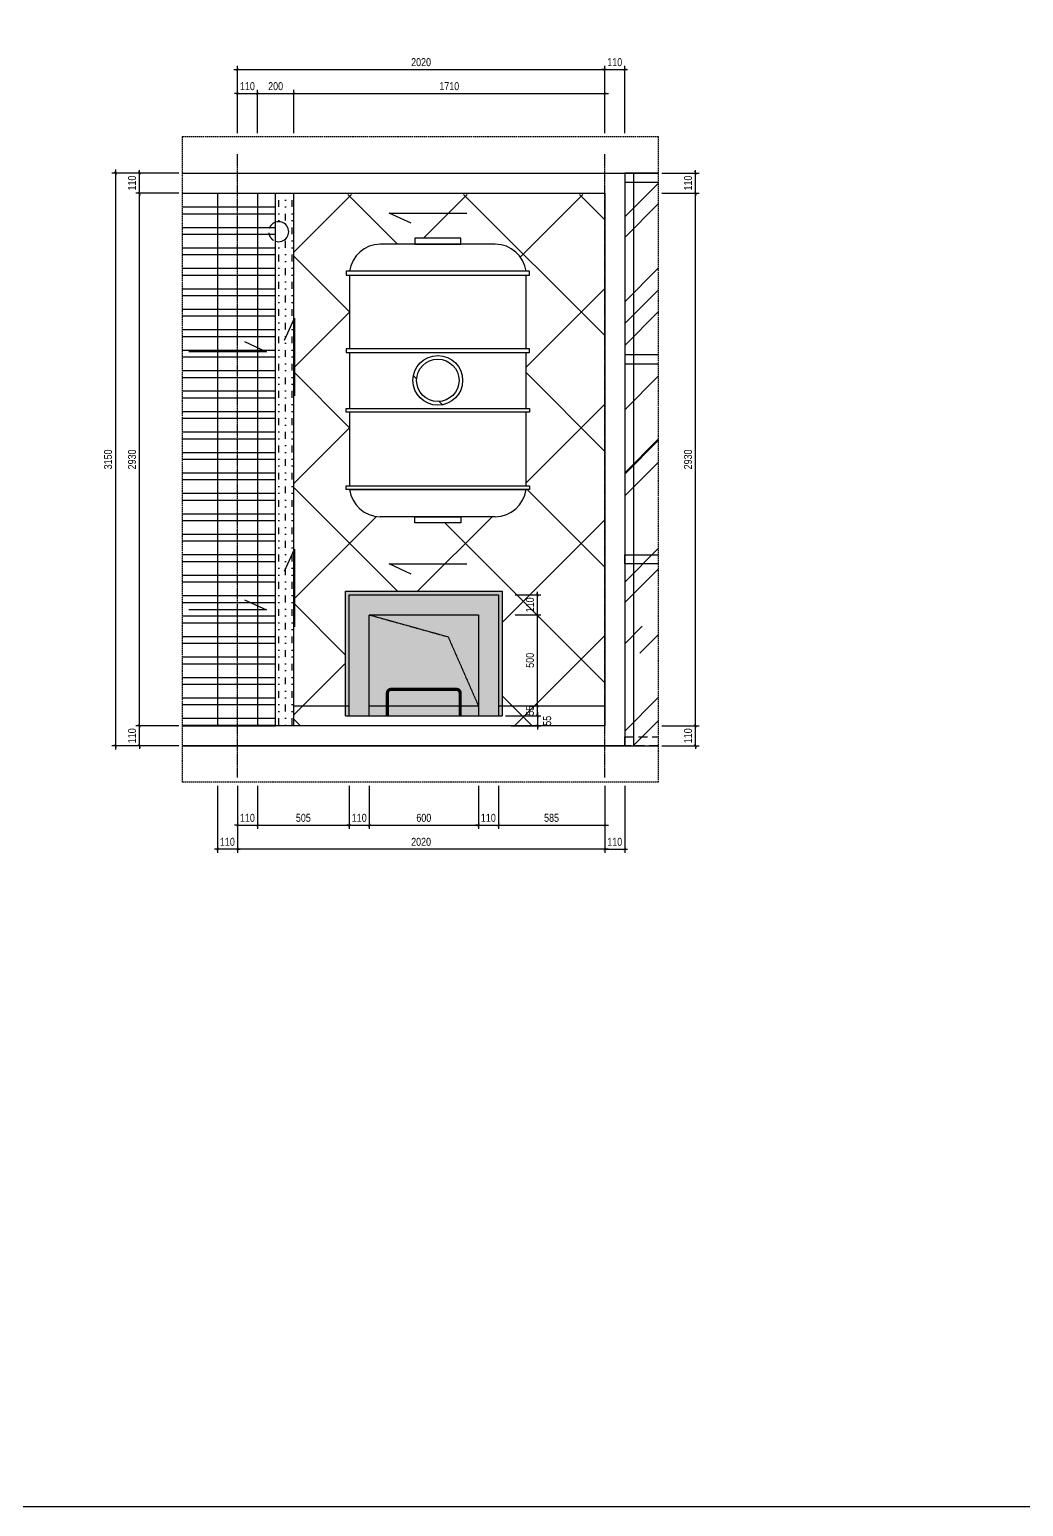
# Model space of a CAD drawing. Header units: millimetres. Extents: x -82962 to 19744, y -138000 to 4535.
# Drawn here: x -13559 to -8094, y -138000 to -129878 of the extents above; entities that cross this region are included whole.
import ezdxf

# ---------------------------------------------------------------- set-up
doc = ezdxf.new("R2010")
doc.units = ezdxf.units.MM
doc.header["$LTSCALE"] = 1000
doc.header["$MEASUREMENT"] = 0
doc.header["$PDMODE"] = 3
doc.linetypes.add('CENTER2', pattern=[1.125, 0.75, -0.125, 0.125, -0.125])
doc.linetypes.add('HIDDEN', pattern=[0.375, 0.25, -0.125])
doc.layers.get('0').update_dxf_attribs({"lineweight": 30})
doc.layers.get('DEFPOINTS').update_dxf_attribs({"color": 4, "lineweight": 30})
doc.layers.add('THAY', color=4, linetype='Continuous', lineweight=30)
doc.styles.add('dim', font='arial.ttf', dxfattribs={"width": 0.8})
doc.dimstyles.new('1-100-100', dxfattribs={"dimscale": 0, "dimtxt": 2.2, "dimasz": 0.8, "dimexe": 1, "dimexo": 1, "dimgap": 0.9, "dimtad": 1, "dimdec": 0, "dimzin": 0, "dimdsep": 46, "dimtxsty": 'dim', "dimblk1": 'ARCHTICK', "dimblk2": 'ARCHTICK', "dimsah": 1, "dimcen": 1, "dimdle": 1, "dimclrd": 256, "dimclre": 256, "dimclrt": 1, "dimadec": 0, "dimazin": 0, "dimtfac": 0.0001, "dimtdec": 0, "dimtix": 1, "dimtmove": 2, "dimatfit": 3, "dimldrblk": 'DOT', "dimfxl": 100, "dimtolj": 1, "dimtzin": 0, "dimarcsym": 0})

# ---------------------------------------------------------------- blocks, each defined once
blk = doc.blocks.new('_ARCHTICK')
at = {"color": 0, "linetype": 'ByBlock', "const_width": 0.15}
blk.add_lwpolyline([(-0.5, -0.5), (0.5, 0.5)], dxfattribs=at)
blk = doc.blocks.new('*D1081')
at = {"layer": 'DEFPOINTS', "color": 0, "ltscale": 0.2, "transparency": 16777216}
for p in [(-12306.3, -130229.9), (-12416.3, -130466.9), (-12306.3, -130466.9)]:
    blk.add_point(p, dxfattribs=at)
at = {"layer": 'THAY', "lineweight": -2, "ltscale": 0.2, "transparency": 16777216}
for p, q in [((-12416.3, -130229.9), (-12432.3, -130229.9)), ((-12416.3, -130446.9), (-12416.3, -130209.9)), ((-12416.3, -130229.9), (-12306.3, -130229.9)), ((-12306.3, -130446.9), (-12306.3, -130209.9)), ((-12306.3, -130229.9), (-12290.3, -130229.9))]:
    blk.add_line(p, q, dxfattribs=at)
at = {"layer": 'THAY', "lineweight": -2, "ltscale": 0.2, "transparency": 16777216, "xscale": 16.00000000000002, "yscale": 16.00000000000002, "zscale": 16.00000000000002}
blk.add_blockref('_ARCHTICK', (-12416.3, -130229.9), dxfattribs=at)
at = {"layer": 'THAY', "lineweight": -2, "ltscale": 0.2, "transparency": 16777216, "xscale": 16.00000000000002, "yscale": 16.00000000000002, "zscale": 16.00000000000002, "rotation": 180}
blk.add_blockref('_ARCHTICK', (-12306.3, -130229.9), dxfattribs=at)
at = {"layer": 'THAY', "color": 1, "ltscale": 0.2, "transparency": 16777216, "insert": (-12361.3, -130189.4), "char_height": 44, "attachment_point": 5, "style": 'dim'}
blk.add_mtext('\\A1;110', dxfattribs=at)
blk = doc.blocks.new('_DOT')
at = {"color": 0, "linetype": 'ByBlock', "ltscale": 10}
blk.add_line((-0.5, 0), (-1, 0), dxfattribs=at)
at = {"color": 0, "linetype": 'ByBlock', "ltscale": 10, "const_width": 0.5}
blk.add_lwpolyline([(-0.25, 0, 1), (0.25, 0, 1)], format="xyb", close=True, dxfattribs=at)
blk = doc.blocks.new('*D1082')
at = {"layer": 'DEFPOINTS', "color": 0, "ltscale": 0.2, "transparency": 16777216}
for p in [(-10396.3, -130097.9), (-12416.3, -130466.9), (-10396.3, -130466.9)]:
    blk.add_point(p, dxfattribs=at)
at = {"layer": 'THAY', "lineweight": -2, "ltscale": 0.2, "transparency": 16777216}
for p, q in [((-12436.3, -130097.9), (-10376.3, -130097.9)), ((-12416.3, -130446.9), (-12416.3, -130077.9)), ((-10396.3, -130446.9), (-10396.3, -130077.9))]:
    blk.add_line(p, q, dxfattribs=at)
at = {"layer": 'THAY', "lineweight": -2, "ltscale": 0.2, "transparency": 16777216, "xscale": 16.00000000000002, "yscale": 16.00000000000002, "zscale": 16.00000000000002, "rotation": 180}
blk.add_blockref('_ARCHTICK', (-12416.3, -130097.9), dxfattribs=at)
at = {"layer": 'THAY', "lineweight": -2, "ltscale": 0.2, "transparency": 16777216, "xscale": 16.00000000000002, "yscale": 16.00000000000002, "zscale": 16.00000000000002}
blk.add_blockref('_ARCHTICK', (-10396.3, -130097.9), dxfattribs=at)
at = {"layer": 'THAY', "color": 1, "ltscale": 0.2, "transparency": 16777216, "insert": (-11406.3, -130057.4), "char_height": 44, "attachment_point": 5, "style": 'dim'}
blk.add_mtext('\\A1;2020', dxfattribs=at)
blk = doc.blocks.new('*D1083')
at = {"layer": 'DEFPOINTS', "color": 0, "ltscale": 0.2, "transparency": 16777216}
for p in [(-10286.3, -130097.9), (-10396.3, -130466.9), (-10286.3, -130466.9)]:
    blk.add_point(p, dxfattribs=at)
at = {"layer": 'THAY', "lineweight": -2, "ltscale": 0.2, "transparency": 16777216}
for p, q in [((-10396.3, -130097.9), (-10412.3, -130097.9)), ((-10396.3, -130446.9), (-10396.3, -130077.9)), ((-10396.3, -130097.9), (-10286.3, -130097.9)), ((-10286.3, -130446.9), (-10286.3, -130077.9)), ((-10286.3, -130097.9), (-10270.3, -130097.9))]:
    blk.add_line(p, q, dxfattribs=at)
at = {"layer": 'THAY', "lineweight": -2, "ltscale": 0.2, "transparency": 16777216, "xscale": 16.00000000000002, "yscale": 16.00000000000002, "zscale": 16.00000000000002}
blk.add_blockref('_ARCHTICK', (-10396.3, -130097.9), dxfattribs=at)
at = {"layer": 'THAY', "lineweight": -2, "ltscale": 0.2, "transparency": 16777216, "xscale": 16.00000000000002, "yscale": 16.00000000000002, "zscale": 16.00000000000002, "rotation": 180}
blk.add_blockref('_ARCHTICK', (-10286.3, -130097.9), dxfattribs=at)
at = {"layer": 'THAY', "color": 1, "ltscale": 0.2, "transparency": 16777216, "insert": (-10341.3, -130057.4), "char_height": 44, "attachment_point": 5, "style": 'dim'}
blk.add_mtext('\\A1;110', dxfattribs=at)
blk = doc.blocks.new('*D1084')
at = {"layer": 'DEFPOINTS', "color": 0, "ltscale": 0.2, "transparency": 16777216}
for p in [(-12106.3, -130229.9), (-12306.3, -130466.9), (-12106.3, -130466.9)]:
    blk.add_point(p, dxfattribs=at)
at = {"layer": 'THAY', "lineweight": -2, "ltscale": 0.2, "transparency": 16777216}
for p, q in [((-12326.3, -130229.9), (-12086.3, -130229.9)), ((-12306.3, -130446.9), (-12306.3, -130209.9)), ((-12106.3, -130446.9), (-12106.3, -130209.9))]:
    blk.add_line(p, q, dxfattribs=at)
at = {"layer": 'THAY', "lineweight": -2, "ltscale": 0.2, "transparency": 16777216, "xscale": 16.00000000000002, "yscale": 16.00000000000002, "zscale": 16.00000000000002, "rotation": 180}
blk.add_blockref('_ARCHTICK', (-12306.3, -130229.9), dxfattribs=at)
at = {"layer": 'THAY', "lineweight": -2, "ltscale": 0.2, "transparency": 16777216, "xscale": 16.00000000000002, "yscale": 16.00000000000002, "zscale": 16.00000000000002}
blk.add_blockref('_ARCHTICK', (-12106.3, -130229.9), dxfattribs=at)
at = {"layer": 'THAY', "color": 1, "ltscale": 0.2, "transparency": 16777216, "insert": (-12206.3, -130189.4), "char_height": 44, "attachment_point": 5, "style": 'dim'}
blk.add_mtext('\\A1;200', dxfattribs=at)
blk = doc.blocks.new('*D1085')
at = {"layer": 'DEFPOINTS', "color": 0, "ltscale": 0.2, "transparency": 16777216}
for p in [(-10909.1, -133596.9), (-10766.9, -133596.9), (-10961.3, -133651.9)]:
    blk.add_point(p, dxfattribs=at)
at = {"layer": 'THAY', "lineweight": -2, "ltscale": 0.2, "transparency": 16777216}
for p, q in [((-10889.1, -133596.9), (-10746.9, -133596.9)), ((-10766.9, -133596.9), (-10766.9, -133580.9)), ((-10766.9, -133651.9), (-10766.9, -133596.9)), ((-10941.3, -133651.9), (-10746.9, -133651.9)), ((-10766.9, -133651.9), (-10766.9, -133667.9))]:
    blk.add_line(p, q, dxfattribs=at)
at = {"layer": 'THAY', "lineweight": -2, "ltscale": 0.2, "transparency": 16777216, "xscale": 16.00000000000002, "yscale": 16.00000000000002, "zscale": 16.00000000000002}
for p, rotation in [((-10766.9, -133596.9), 270), ((-10766.9, -133651.9), 90)]:
    blk.add_blockref('_ARCHTICK', p, dxfattribs=dict(at, rotation=rotation))
at = {"layer": 'THAY', "color": 1, "ltscale": 0.2, "transparency": 16777216, "insert": (-10807.3, -133624.4), "char_height": 44, "attachment_point": 5, "rotation": 90, "style": 'dim'}
blk.add_mtext('\\A1;55', dxfattribs=at)
blk = doc.blocks.new('*D1086')
at = {"layer": 'DEFPOINTS', "color": 0, "ltscale": 0.2, "transparency": 16777216}
for p in [(-10909.1, -133096.9), (-10766.9, -133096.9), (-10909.1, -133596.9)]:
    blk.add_point(p, dxfattribs=at)
at = {"layer": 'THAY', "lineweight": -2, "ltscale": 0.2, "transparency": 16777216}
for p, q in [((-10889.1, -133096.9), (-10746.9, -133096.9)), ((-10766.9, -133616.9), (-10766.9, -133076.9)), ((-10889.1, -133596.9), (-10746.9, -133596.9))]:
    blk.add_line(p, q, dxfattribs=at)
at = {"layer": 'THAY', "lineweight": -2, "ltscale": 0.2, "transparency": 16777216, "xscale": 16.00000000000002, "yscale": 16.00000000000002, "zscale": 16.00000000000002}
for p, rotation in [((-10766.9, -133096.9), 90), ((-10766.9, -133596.9), 270)]:
    blk.add_blockref('_ARCHTICK', p, dxfattribs=dict(at, rotation=rotation))
at = {"layer": 'THAY', "color": 1, "ltscale": 0.2, "transparency": 16777216, "insert": (-10807.4, -133346.9), "char_height": 44, "attachment_point": 5, "rotation": 90, "style": 'dim'}
blk.add_mtext('\\A1;500', dxfattribs=at)
blk = doc.blocks.new('*D1087')
at = {"layer": 'DEFPOINTS', "color": 0, "ltscale": 0.2, "transparency": 16777216}
for p in [(-10909.1, -132986.9), (-10766.9, -132986.9), (-10909.1, -133096.9)]:
    blk.add_point(p, dxfattribs=at)
at = {"layer": 'THAY', "lineweight": -2, "ltscale": 0.2, "transparency": 16777216}
for p, q in [((-10889.1, -132986.9), (-10746.9, -132986.9)), ((-10766.9, -132986.9), (-10766.9, -132970.9)), ((-10766.9, -133096.9), (-10766.9, -132986.9)), ((-10889.1, -133096.9), (-10746.9, -133096.9)), ((-10766.9, -133096.9), (-10766.9, -133112.9))]:
    blk.add_line(p, q, dxfattribs=at)
at = {"layer": 'THAY', "lineweight": -2, "ltscale": 0.2, "transparency": 16777216, "xscale": 16.00000000000002, "yscale": 16.00000000000002, "zscale": 16.00000000000002}
for p, rotation in [((-10766.9, -132986.9), 270), ((-10766.9, -133096.9), 90)]:
    blk.add_blockref('_ARCHTICK', p, dxfattribs=dict(at, rotation=rotation))
at = {"layer": 'THAY', "color": 1, "ltscale": 0.2, "transparency": 16777216, "insert": (-10807.4, -133041.9), "char_height": 44, "attachment_point": 5, "rotation": 90, "style": 'dim'}
blk.add_mtext('\\A1;110', dxfattribs=at)
blk = doc.blocks.new('*D1088')
at = {"layer": 'DEFPOINTS', "color": 0, "ltscale": 0.2, "transparency": 16777216}
for p in [(-12416.3, -134016.9), (-12306.3, -134016.9), (-12306.3, -134253.9)]:
    blk.add_point(p, dxfattribs=at)
at = {"layer": 'THAY', "lineweight": -2, "ltscale": 0.2, "transparency": 16777216}
for p, q in [((-12416.3, -134036.9), (-12416.3, -134273.9)), ((-12306.3, -134036.9), (-12306.3, -134273.9)), ((-12416.3, -134253.9), (-12432.3, -134253.9)), ((-12416.3, -134253.9), (-12306.3, -134253.9)), ((-12306.3, -134253.9), (-12290.3, -134253.9))]:
    blk.add_line(p, q, dxfattribs=at)
at = {"layer": 'THAY', "lineweight": -2, "ltscale": 0.2, "transparency": 16777216, "xscale": 16.00000000000002, "yscale": 16.00000000000002, "zscale": 16.00000000000002}
blk.add_blockref('_ARCHTICK', (-12416.3, -134253.9), dxfattribs=at)
at = {"layer": 'THAY', "lineweight": -2, "ltscale": 0.2, "transparency": 16777216, "xscale": 16.00000000000002, "yscale": 16.00000000000002, "zscale": 16.00000000000002, "rotation": 180}
blk.add_blockref('_ARCHTICK', (-12306.3, -134253.9), dxfattribs=at)
at = {"layer": 'THAY', "color": 1, "ltscale": 0.2, "transparency": 16777216, "insert": (-12361.3, -134213.4), "char_height": 44, "attachment_point": 5, "style": 'dim'}
blk.add_mtext('\\A1;110', dxfattribs=at)
blk = doc.blocks.new('*D1089')
at = {"layer": 'DEFPOINTS', "color": 0, "ltscale": 0.2, "transparency": 16777216}
for p in [(-12306.3, -134016.9), (-11801.3, -134016.9), (-11801.3, -134253.9)]:
    blk.add_point(p, dxfattribs=at)
at = {"layer": 'THAY', "lineweight": -2, "ltscale": 0.2, "transparency": 16777216}
for p, q in [((-12306.3, -134036.9), (-12306.3, -134273.9)), ((-11801.3, -134036.9), (-11801.3, -134273.9)), ((-12326.3, -134253.9), (-11781.3, -134253.9))]:
    blk.add_line(p, q, dxfattribs=at)
at = {"layer": 'THAY', "lineweight": -2, "ltscale": 0.2, "transparency": 16777216, "xscale": 16.00000000000002, "yscale": 16.00000000000002, "zscale": 16.00000000000002, "rotation": 180}
blk.add_blockref('_ARCHTICK', (-12306.3, -134253.9), dxfattribs=at)
at = {"layer": 'THAY', "lineweight": -2, "ltscale": 0.2, "transparency": 16777216, "xscale": 16.00000000000002, "yscale": 16.00000000000002, "zscale": 16.00000000000002}
blk.add_blockref('_ARCHTICK', (-11801.3, -134253.9), dxfattribs=at)
at = {"layer": 'THAY', "color": 1, "ltscale": 0.2, "transparency": 16777216, "insert": (-12053.8, -134213.4), "char_height": 44, "attachment_point": 5, "style": 'dim'}
blk.add_mtext('\\A1;505', dxfattribs=at)
blk = doc.blocks.new('*D1090')
at = {"layer": 'DEFPOINTS', "color": 0, "ltscale": 0.2, "transparency": 16777216}
for p in [(-11801.3, -134016.9), (-11691.3, -134016.9), (-11691.3, -134253.9)]:
    blk.add_point(p, dxfattribs=at)
at = {"layer": 'THAY', "lineweight": -2, "ltscale": 0.2, "transparency": 16777216}
for p, q in [((-11801.3, -134036.9), (-11801.3, -134273.9)), ((-11691.3, -134036.9), (-11691.3, -134273.9)), ((-11801.3, -134253.9), (-11817.3, -134253.9)), ((-11801.3, -134253.9), (-11691.3, -134253.9)), ((-11691.3, -134253.9), (-11675.3, -134253.9))]:
    blk.add_line(p, q, dxfattribs=at)
at = {"layer": 'THAY', "lineweight": -2, "ltscale": 0.2, "transparency": 16777216, "xscale": 16.00000000000002, "yscale": 16.00000000000002, "zscale": 16.00000000000002}
blk.add_blockref('_ARCHTICK', (-11801.3, -134253.9), dxfattribs=at)
at = {"layer": 'THAY', "lineweight": -2, "ltscale": 0.2, "transparency": 16777216, "xscale": 16.00000000000002, "yscale": 16.00000000000002, "zscale": 16.00000000000002, "rotation": 180}
blk.add_blockref('_ARCHTICK', (-11691.3, -134253.9), dxfattribs=at)
at = {"layer": 'THAY', "color": 1, "ltscale": 0.2, "transparency": 16777216, "insert": (-11746.3, -134213.4), "char_height": 44, "attachment_point": 5, "style": 'dim'}
blk.add_mtext('\\A1;110', dxfattribs=at)
blk = doc.blocks.new('*D1091')
at = {"layer": 'DEFPOINTS', "color": 0, "ltscale": 0.2, "transparency": 16777216}
for p in [(-11691.3, -134016.9), (-11091.3, -134016.9), (-11091.3, -134253.9)]:
    blk.add_point(p, dxfattribs=at)
at = {"layer": 'THAY', "lineweight": -2, "ltscale": 0.2, "transparency": 16777216}
for p, q in [((-11691.3, -134036.9), (-11691.3, -134273.9)), ((-11091.3, -134036.9), (-11091.3, -134273.9)), ((-11711.3, -134253.9), (-11071.3, -134253.9))]:
    blk.add_line(p, q, dxfattribs=at)
at = {"layer": 'THAY', "lineweight": -2, "ltscale": 0.2, "transparency": 16777216, "xscale": 16.00000000000002, "yscale": 16.00000000000002, "zscale": 16.00000000000002, "rotation": 180}
blk.add_blockref('_ARCHTICK', (-11691.3, -134253.9), dxfattribs=at)
at = {"layer": 'THAY', "lineweight": -2, "ltscale": 0.2, "transparency": 16777216, "xscale": 16.00000000000002, "yscale": 16.00000000000002, "zscale": 16.00000000000002}
blk.add_blockref('_ARCHTICK', (-11091.3, -134253.9), dxfattribs=at)
at = {"layer": 'THAY', "color": 1, "ltscale": 0.2, "transparency": 16777216, "insert": (-11391.3, -134213.4), "char_height": 44, "attachment_point": 5, "style": 'dim'}
blk.add_mtext('\\A1;600', dxfattribs=at)
blk = doc.blocks.new('*D1092')
at = {"layer": 'DEFPOINTS', "color": 0, "ltscale": 0.2, "transparency": 16777216}
for p in [(-11091.3, -134016.9), (-10981.3, -134016.9), (-10981.3, -134253.9)]:
    blk.add_point(p, dxfattribs=at)
at = {"layer": 'THAY', "lineweight": -2, "ltscale": 0.2, "transparency": 16777216}
for p, q in [((-11091.3, -134036.9), (-11091.3, -134273.9)), ((-10981.3, -134036.9), (-10981.3, -134273.9)), ((-11091.3, -134253.9), (-11107.3, -134253.9)), ((-11091.3, -134253.9), (-10981.3, -134253.9)), ((-10981.3, -134253.9), (-10965.3, -134253.9))]:
    blk.add_line(p, q, dxfattribs=at)
at = {"layer": 'THAY', "lineweight": -2, "ltscale": 0.2, "transparency": 16777216, "xscale": 16.00000000000002, "yscale": 16.00000000000002, "zscale": 16.00000000000002}
blk.add_blockref('_ARCHTICK', (-11091.3, -134253.9), dxfattribs=at)
at = {"layer": 'THAY', "lineweight": -2, "ltscale": 0.2, "transparency": 16777216, "xscale": 16.00000000000002, "yscale": 16.00000000000002, "zscale": 16.00000000000002, "rotation": 180}
blk.add_blockref('_ARCHTICK', (-10981.3, -134253.9), dxfattribs=at)
at = {"layer": 'THAY', "color": 1, "ltscale": 0.2, "transparency": 16777216, "insert": (-11036.3, -134213.4), "char_height": 44, "attachment_point": 5, "style": 'dim'}
blk.add_mtext('\\A1;110', dxfattribs=at)
blk = doc.blocks.new('*D1093')
at = {"layer": 'DEFPOINTS', "color": 0, "ltscale": 0.2, "transparency": 16777216}
for p in [(-10981.3, -134016.9), (-10396.3, -134016.9), (-10396.3, -134253.9)]:
    blk.add_point(p, dxfattribs=at)
at = {"layer": 'THAY', "lineweight": -2, "ltscale": 0.2, "transparency": 16777216}
for p, q in [((-10981.3, -134036.9), (-10981.3, -134273.9)), ((-10396.3, -134036.9), (-10396.3, -134273.9)), ((-11001.3, -134253.9), (-10376.3, -134253.9))]:
    blk.add_line(p, q, dxfattribs=at)
at = {"layer": 'THAY', "lineweight": -2, "ltscale": 0.2, "transparency": 16777216, "xscale": 16.00000000000002, "yscale": 16.00000000000002, "zscale": 16.00000000000002, "rotation": 180}
blk.add_blockref('_ARCHTICK', (-10981.3, -134253.9), dxfattribs=at)
at = {"layer": 'THAY', "lineweight": -2, "ltscale": 0.2, "transparency": 16777216, "xscale": 16.00000000000002, "yscale": 16.00000000000002, "zscale": 16.00000000000002}
blk.add_blockref('_ARCHTICK', (-10396.3, -134253.9), dxfattribs=at)
at = {"layer": 'THAY', "color": 1, "ltscale": 0.2, "transparency": 16777216, "insert": (-10688.8, -134213.4), "char_height": 44, "attachment_point": 5, "style": 'dim'}
blk.add_mtext('\\A1;585', dxfattribs=at)
blk = doc.blocks.new('*D1094')
at = {"layer": 'DEFPOINTS', "color": 0, "ltscale": 0.2, "transparency": 16777216}
for p in [(-10396.3, -134016.9), (-10286.3, -134016.9), (-10286.3, -134385.9)]:
    blk.add_point(p, dxfattribs=at)
at = {"layer": 'THAY', "lineweight": -2, "ltscale": 0.2, "transparency": 16777216}
for p, q in [((-10396.3, -134036.9), (-10396.3, -134405.9)), ((-10286.3, -134036.9), (-10286.3, -134405.9)), ((-10396.3, -134385.9), (-10412.3, -134385.9)), ((-10396.3, -134385.9), (-10286.3, -134385.9)), ((-10286.3, -134385.9), (-10270.3, -134385.9))]:
    blk.add_line(p, q, dxfattribs=at)
at = {"layer": 'THAY', "lineweight": -2, "ltscale": 0.2, "transparency": 16777216, "xscale": 16.00000000000002, "yscale": 16.00000000000002, "zscale": 16.00000000000002}
blk.add_blockref('_ARCHTICK', (-10396.3, -134385.9), dxfattribs=at)
at = {"layer": 'THAY', "lineweight": -2, "ltscale": 0.2, "transparency": 16777216, "xscale": 16.00000000000002, "yscale": 16.00000000000002, "zscale": 16.00000000000002, "rotation": 180}
blk.add_blockref('_ARCHTICK', (-10286.3, -134385.9), dxfattribs=at)
at = {"layer": 'THAY', "color": 1, "ltscale": 0.2, "transparency": 16777216, "insert": (-10341.3, -134345.4), "char_height": 44, "attachment_point": 5, "style": 'dim'}
blk.add_mtext('\\A1;110', dxfattribs=at)
blk = doc.blocks.new('*D1095')
at = {"layer": 'DEFPOINTS', "color": 0, "ltscale": 0.2, "transparency": 16777216}
for p in [(-12416.3, -134016.9), (-10396.3, -134016.9), (-12416.3, -134385.9)]:
    blk.add_point(p, dxfattribs=at)
at = {"layer": 'THAY', "lineweight": -2, "ltscale": 0.2, "transparency": 16777216}
for p, q in [((-12416.3, -134036.9), (-12416.3, -134405.9)), ((-10396.3, -134036.9), (-10396.3, -134405.9)), ((-10376.3, -134385.9), (-12436.3, -134385.9))]:
    blk.add_line(p, q, dxfattribs=at)
at = {"layer": 'THAY', "lineweight": -2, "ltscale": 0.2, "transparency": 16777216, "xscale": 16.00000000000002, "yscale": 16.00000000000002, "zscale": 16.00000000000002, "rotation": 180}
blk.add_blockref('_ARCHTICK', (-12416.3, -134385.9), dxfattribs=at)
at = {"layer": 'THAY', "lineweight": -2, "ltscale": 0.2, "transparency": 16777216, "xscale": 16.00000000000002, "yscale": 16.00000000000002, "zscale": 16.00000000000002}
blk.add_blockref('_ARCHTICK', (-10396.3, -134385.9), dxfattribs=at)
at = {"layer": 'THAY', "color": 1, "ltscale": 0.2, "transparency": 16777216, "insert": (-11406.3, -134345.4), "char_height": 44, "attachment_point": 5, "style": 'dim'}
blk.add_mtext('\\A1;2020', dxfattribs=at)
blk = doc.blocks.new('*D1096')
at = {"layer": 'DEFPOINTS', "color": 0, "ltscale": 0.2, "transparency": 16777216}
for p in [(-12526.3, -134016.9), (-12416.3, -134016.9), (-12526.3, -134385.9)]:
    blk.add_point(p, dxfattribs=at)
at = {"layer": 'THAY', "lineweight": -2, "ltscale": 0.2, "transparency": 16777216}
for p, q in [((-12526.3, -134036.9), (-12526.3, -134405.9)), ((-12416.3, -134036.9), (-12416.3, -134405.9)), ((-12526.3, -134385.9), (-12542.3, -134385.9)), ((-12416.3, -134385.9), (-12526.3, -134385.9)), ((-12416.3, -134385.9), (-12400.3, -134385.9))]:
    blk.add_line(p, q, dxfattribs=at)
at = {"layer": 'THAY', "lineweight": -2, "ltscale": 0.2, "transparency": 16777216, "xscale": 16.00000000000002, "yscale": 16.00000000000002, "zscale": 16.00000000000002}
blk.add_blockref('_ARCHTICK', (-12526.3, -134385.9), dxfattribs=at)
at = {"layer": 'THAY', "lineweight": -2, "ltscale": 0.2, "transparency": 16777216, "xscale": 16.00000000000002, "yscale": 16.00000000000002, "zscale": 16.00000000000002, "rotation": 180}
blk.add_blockref('_ARCHTICK', (-12416.3, -134385.9), dxfattribs=at)
at = {"layer": 'THAY', "color": 1, "ltscale": 0.2, "transparency": 16777216, "insert": (-12471.3, -134345.4), "char_height": 44, "attachment_point": 5, "style": 'dim'}
blk.add_mtext('\\A1;110', dxfattribs=at)
blk = doc.blocks.new('*D1097')
at = {"layer": 'DEFPOINTS', "color": 0, "ltscale": 0.2, "transparency": 16777216}
for p in [(-12955.2, -133706.9), (-12718.2, -133706.9), (-12718.2, -133816.9)]:
    blk.add_point(p, dxfattribs=at)
at = {"layer": 'THAY', "lineweight": -2, "ltscale": 0.2, "transparency": 16777216}
for p, q in [((-12955.2, -133706.9), (-12955.2, -133690.9)), ((-12738.2, -133706.9), (-12975.2, -133706.9)), ((-12955.2, -133816.9), (-12955.2, -133706.9)), ((-12738.2, -133816.9), (-12975.2, -133816.9)), ((-12955.2, -133816.9), (-12955.2, -133832.9))]:
    blk.add_line(p, q, dxfattribs=at)
at = {"layer": 'THAY', "lineweight": -2, "ltscale": 0.2, "transparency": 16777216, "xscale": 16.00000000000002, "yscale": 16.00000000000002, "zscale": 16.00000000000002}
for p, rotation in [((-12955.2, -133706.9), 270), ((-12955.2, -133816.9), 90)]:
    blk.add_blockref('_ARCHTICK', p, dxfattribs=dict(at, rotation=rotation))
at = {"layer": 'THAY', "color": 1, "ltscale": 0.2, "transparency": 16777216, "insert": (-12995.7, -133761.9), "char_height": 44, "attachment_point": 5, "rotation": 90, "style": 'dim'}
blk.add_mtext('\\A1;110', dxfattribs=at)
blk = doc.blocks.new('*D1098')
at = {"layer": 'DEFPOINTS', "color": 0, "ltscale": 0.2, "transparency": 16777216}
for p in [(-12955.2, -130777.1), (-12718.2, -130777.1), (-12718.2, -133706.9)]:
    blk.add_point(p, dxfattribs=at)
at = {"layer": 'THAY', "lineweight": -2, "ltscale": 0.2, "transparency": 16777216}
for p, q in [((-12955.2, -133726.9), (-12955.2, -130757.1)), ((-12738.2, -130777.1), (-12975.2, -130777.1)), ((-12738.2, -133706.9), (-12975.2, -133706.9))]:
    blk.add_line(p, q, dxfattribs=at)
at = {"layer": 'THAY', "lineweight": -2, "ltscale": 0.2, "transparency": 16777216, "xscale": 16.00000000000002, "yscale": 16.00000000000002, "zscale": 16.00000000000002}
for p, rotation in [((-12955.2, -130777.1), 90), ((-12955.2, -133706.9), 270)]:
    blk.add_blockref('_ARCHTICK', p, dxfattribs=dict(at, rotation=rotation))
at = {"layer": 'THAY', "color": 1, "ltscale": 0.2, "transparency": 16777216, "insert": (-12995.7, -132242), "char_height": 44, "attachment_point": 5, "rotation": 90, "style": 'dim'}
blk.add_mtext('\\A1;2930', dxfattribs=at)
blk = doc.blocks.new('*D1099')
at = {"layer": 'DEFPOINTS', "color": 0, "ltscale": 0.2, "transparency": 16777216}
for p in [(-12955.2, -130666.9), (-12718.2, -130666.9), (-12718.2, -130777.1)]:
    blk.add_point(p, dxfattribs=at)
at = {"layer": 'THAY', "lineweight": -2, "ltscale": 0.2, "transparency": 16777216}
for p, q in [((-12738.2, -130666.9), (-12975.2, -130666.9)), ((-12955.2, -130666.9), (-12955.2, -130650.9)), ((-12955.2, -130777.1), (-12955.2, -130666.9)), ((-12738.2, -130777.1), (-12975.2, -130777.1)), ((-12955.2, -130777.1), (-12955.2, -130793.1))]:
    blk.add_line(p, q, dxfattribs=at)
at = {"layer": 'THAY', "lineweight": -2, "ltscale": 0.2, "transparency": 16777216, "xscale": 16.00000000000002, "yscale": 16.00000000000002, "zscale": 16.00000000000002}
for p, rotation in [((-12955.2, -130666.9), 270), ((-12955.2, -130777.1), 90)]:
    blk.add_blockref('_ARCHTICK', p, dxfattribs=dict(at, rotation=rotation))
at = {"layer": 'THAY', "color": 1, "ltscale": 0.2, "transparency": 16777216, "insert": (-12995.7, -130722), "char_height": 44, "attachment_point": 5, "rotation": 90, "style": 'dim'}
blk.add_mtext('\\A1;110', dxfattribs=at)
blk = doc.blocks.new('*D1100')
at = {"layer": 'DEFPOINTS', "color": 0, "ltscale": 0.2, "transparency": 16777216}
for p in [(-12718.2, -130666.9), (-13087.2, -133816.9), (-12718.2, -133816.9)]:
    blk.add_point(p, dxfattribs=at)
at = {"layer": 'THAY', "lineweight": -2, "ltscale": 0.2, "transparency": 16777216}
for p, q in [((-12738.2, -130666.9), (-13107.2, -130666.9)), ((-13087.2, -130646.9), (-13087.2, -133836.9)), ((-12738.2, -133816.9), (-13107.2, -133816.9))]:
    blk.add_line(p, q, dxfattribs=at)
at = {"layer": 'THAY', "lineweight": -2, "ltscale": 0.2, "transparency": 16777216, "xscale": 16.00000000000002, "yscale": 16.00000000000002, "zscale": 16.00000000000002}
for p, rotation in [((-13087.2, -130666.9), 90), ((-13087.2, -133816.9), 270)]:
    blk.add_blockref('_ARCHTICK', p, dxfattribs=dict(at, rotation=rotation))
at = {"layer": 'THAY', "color": 1, "ltscale": 0.2, "transparency": 16777216, "insert": (-13127.7, -132241.9), "char_height": 44, "attachment_point": 5, "rotation": 90, "style": 'dim'}
blk.add_mtext('\\A1;3150', dxfattribs=at)
blk = doc.blocks.new('*D1103')
at = {"layer": 'DEFPOINTS', "color": 0, "ltscale": 0.2, "transparency": 16777216}
for p in [(-10396.3, -130229.9), (-12106.3, -130466.9), (-10396.3, -130466.9)]:
    blk.add_point(p, dxfattribs=at)
at = {"layer": 'THAY', "lineweight": -2, "ltscale": 0.2, "transparency": 16777216}
for p, q in [((-12126.3, -130229.9), (-10376.3, -130229.9)), ((-12106.3, -130446.9), (-12106.3, -130209.9)), ((-10396.3, -130446.9), (-10396.3, -130209.9))]:
    blk.add_line(p, q, dxfattribs=at)
at = {"layer": 'THAY', "lineweight": -2, "ltscale": 0.2, "transparency": 16777216, "xscale": 16.00000000000002, "yscale": 16.00000000000002, "zscale": 16.00000000000002, "rotation": 180}
blk.add_blockref('_ARCHTICK', (-12106.3, -130229.9), dxfattribs=at)
at = {"layer": 'THAY', "lineweight": -2, "ltscale": 0.2, "transparency": 16777216, "xscale": 16.00000000000002, "yscale": 16.00000000000002, "zscale": 16.00000000000002}
blk.add_blockref('_ARCHTICK', (-10396.3, -130229.9), dxfattribs=at)
at = {"layer": 'THAY', "color": 1, "ltscale": 0.2, "transparency": 16777216, "insert": (-11251.3, -130189.4), "char_height": 44, "attachment_point": 5, "style": 'dim'}
blk.add_mtext('\\A1;1710', dxfattribs=at)
blk = doc.blocks.new('*D1104')
at = {"layer": 'DEFPOINTS', "color": 0, "ltscale": 0.2, "transparency": 16777216}
for p in [(-10101.8, -133706.9), (-9897.7, -133706.9), (-10101.8, -133816.9)]:
    blk.add_point(p, dxfattribs=at)
at = {"layer": 'THAY', "lineweight": -2, "ltscale": 0.2, "transparency": 16777216}
for p, q in [((-9897.7, -133706.9), (-9897.7, -133690.9)), ((-10081.8, -133706.9), (-9877.7, -133706.9)), ((-9897.7, -133816.9), (-9897.7, -133706.9)), ((-10081.8, -133816.9), (-9877.7, -133816.9)), ((-9897.7, -133816.9), (-9897.7, -133832.9))]:
    blk.add_line(p, q, dxfattribs=at)
at = {"layer": 'THAY', "lineweight": -2, "ltscale": 0.2, "transparency": 16777216, "xscale": 16.00000000000002, "yscale": 16.00000000000002, "zscale": 16.00000000000002}
for p, rotation in [((-9897.7, -133706.9), 270), ((-9897.7, -133816.9), 90)]:
    blk.add_blockref('_ARCHTICK', p, dxfattribs=dict(at, rotation=rotation))
at = {"layer": 'THAY', "color": 1, "ltscale": 0.2, "transparency": 16777216, "insert": (-9938.2, -133761.9), "char_height": 44, "attachment_point": 5, "rotation": 90, "style": 'dim'}
blk.add_mtext('\\A1;110', dxfattribs=at)
blk = doc.blocks.new('*D1105')
at = {"layer": 'DEFPOINTS', "color": 0, "ltscale": 0.2, "transparency": 16777216}
for p in [(-10101.8, -130777.1), (-9897.7, -130777.1), (-10101.8, -133706.9)]:
    blk.add_point(p, dxfattribs=at)
at = {"layer": 'THAY', "lineweight": -2, "ltscale": 0.2, "transparency": 16777216}
for p, q in [((-9897.7, -133726.9), (-9897.7, -130757.1)), ((-10081.8, -130777.1), (-9877.7, -130777.1)), ((-10081.8, -133706.9), (-9877.7, -133706.9))]:
    blk.add_line(p, q, dxfattribs=at)
at = {"layer": 'THAY', "lineweight": -2, "ltscale": 0.2, "transparency": 16777216, "xscale": 16.00000000000002, "yscale": 16.00000000000002, "zscale": 16.00000000000002}
for p, rotation in [((-9897.7, -130777.1), 90), ((-9897.7, -133706.9), 270)]:
    blk.add_blockref('_ARCHTICK', p, dxfattribs=dict(at, rotation=rotation))
at = {"layer": 'THAY', "color": 1, "ltscale": 0.2, "transparency": 16777216, "insert": (-9938.2, -132242), "char_height": 44, "attachment_point": 5, "rotation": 90, "style": 'dim'}
blk.add_mtext('\\A1;2930', dxfattribs=at)
blk = doc.blocks.new('*D1106')
at = {"layer": 'DEFPOINTS', "color": 0, "ltscale": 0.2, "transparency": 16777216}
for p in [(-10101.8, -130666.9), (-9897.7, -130666.9), (-10101.8, -130777.1)]:
    blk.add_point(p, dxfattribs=at)
at = {"layer": 'THAY', "lineweight": -2, "ltscale": 0.2, "transparency": 16777216}
for p, q in [((-10081.8, -130666.9), (-9877.7, -130666.9)), ((-9897.7, -130666.9), (-9897.7, -130650.9)), ((-9897.7, -130777.1), (-9897.7, -130666.9)), ((-10081.8, -130777.1), (-9877.7, -130777.1)), ((-9897.7, -130777.1), (-9897.7, -130793.1))]:
    blk.add_line(p, q, dxfattribs=at)
at = {"layer": 'THAY', "lineweight": -2, "ltscale": 0.2, "transparency": 16777216, "xscale": 16.00000000000002, "yscale": 16.00000000000002, "zscale": 16.00000000000002}
for p, rotation in [((-9897.7, -130666.9), 270), ((-9897.7, -130777.1), 90)]:
    blk.add_blockref('_ARCHTICK', p, dxfattribs=dict(at, rotation=rotation))
at = {"layer": 'THAY', "color": 1, "ltscale": 0.2, "transparency": 16777216, "insert": (-9938.2, -130722), "char_height": 44, "attachment_point": 5, "rotation": 90, "style": 'dim'}
blk.add_mtext('\\A1;110', dxfattribs=at)
blk = doc.blocks.new('*D1178')
at = {"layer": 'DEFPOINTS', "color": 0, "ltscale": 0.2, "transparency": 16777216}
for p in [(-10909.1, -133651.9), (-10930, -133706.9), (-10766.9, -133706.9)]:
    blk.add_point(p, dxfattribs=at)
at = {"layer": 'THAY', "lineweight": -2, "ltscale": 0.2, "transparency": 16777216}
for p, q in [((-10889.1, -133651.9), (-10746.9, -133651.9)), ((-10766.9, -133631.9), (-10766.9, -133726.9)), ((-10910, -133706.9), (-10746.9, -133706.9))]:
    blk.add_line(p, q, dxfattribs=at)
at = {"layer": 'THAY', "lineweight": -2, "ltscale": 0.2, "transparency": 16777216, "xscale": 16.00000000000002, "yscale": 16.00000000000002, "zscale": 16.00000000000002}
for p, rotation in [((-10766.9, -133651.9), 90), ((-10766.9, -133706.9), 270)]:
    blk.add_blockref('_ARCHTICK', p, dxfattribs=dict(at, rotation=rotation))
at = {"layer": 'THAY', "color": 1, "ltscale": 0.2, "transparency": 16777216, "insert": (-10712.6, -133679.4), "char_height": 44, "attachment_point": 5, "rotation": 90, "style": 'dim'}
blk.add_mtext('\\A1;55', dxfattribs=at)

msp = doc.modelspace()

# ---------------------------------------------------------------- hatches: boundary and pattern name
at = {"layer": 'THAY', "ltscale": 0.2}
h = msp.add_hatch(dxfattribs=at)
h.set_pattern_fill('AR-RROOF', color=256, scale=500, angle=45, style=0, double=1)
h.set_pattern_definition([(45, (50885.6, -21653.2), (424.264, 1131.3708), [7500, -1000, 2500, -500]), (45, (51179.06, -21006.2), (-823.7794, 116.6726), [1500, -165, 3000, -375]), (45, (50761.87, -21175.9), (1601.5969, 2075.3584), [4000, -700, 2000, -500])])
h.paths.add_polyline_path([(-10101.794, -133816.89076), (-10101.794, -130666.89076), (-10286.25477, -130666.89076), (-10286.25477, -133816.89076)])
h = msp.add_hatch(dxfattribs=at)
h.set_pattern_fill('ANSI32', color=256, scale=300, angle=135, style=0, double=1)
h.set_pattern_definition([(180, (50885.61, -21653.18), (-2e-14, -112.5), []), (180, (50848.11, -21615.68), (-2e-14, -112.5), [])])
h.paths.add_polyline_path([(-12718.23072, -130785.14317), (-12718.23072, -133706.89076), (-12206.25477, -133706.89076), (-12206.25477, -130785.14317)])
h = msp.add_hatch(dxfattribs=at)
h.set_pattern_fill('MUDST', color=5, scale=150, angle=90, style=0, double=1)
h.set_pattern_definition([(90, (50885.615, -21653.182), (-37.5, 75), [37.5, -37.5, 0, -37.5, 0, -37.5])])
edge = h.paths.add_edge_path()
edge.add_line((-12106.25477, -133706.89076), (-12106.25477, -130785.14317))
edge.add_line((-12106.25477, -130785.14317), (-12206.25477, -130785.14317))
edge.add_line((-12206.25477, -130785.14317), (-12206.25477, -130937.41293))
edge.add_arc((-12189.23336, -130989.71275), 55, -108.027908979, 108.027908979, ccw=False)
edge.add_line((-12206.25477, -131042.01257), (-12206.25477, -133706.89076))
edge.add_line((-12206.25477, -133706.89076), (-12106.25477, -133706.89076))
h = msp.add_hatch(dxfattribs=at)
h.set_pattern_fill('_USER', color=256, scale=450, angle=45, style=0, double=1, pattern_type=0)
h.set_pattern_definition([(45, (50885.6, -21653.2), (-318.198, 318.198), []), (135, (50885.6, -21653.2), (-318.198, -318.198), [])])
h.paths.add_polyline_path([(-10396.25477, -130785.14317), (-12106.25477, -130785.14317), (-12106.25477, -133706.89076), (-11821.25477, -133706.89076), (-11821.25477, -132966.89076), (-10961.25477, -132966.89076), (-10961.25477, -133706.89076), (-10396.25477, -133706.89076)])
edge = h.paths.add_edge_path(flags=16)
edge.add_line((-10998.09398, -132557.52911), (-11187.61716, -132557.52911))
edge.add_line((-11187.61716, -132557.52911), (-11187.61716, -132590.54028))
edge.add_line((-11187.61716, -132590.54028), (-11440.89575, -132590.54028))
edge.add_line((-11440.89575, -132590.54028), (-11440.89575, -132557.52911))
edge.add_line((-11440.89575, -132557.52911), (-11630.41893, -132557.52911))
edge.add_arc((-11627.35598, -132384.06114), 173.49501, 187.774000163, 268.988424755, ccw=False)
edge.add_line((-11799.25645, -132407.52911), (-11818.64056, -132407.52911))
edge.add_line((-11818.64056, -132407.52911), (-11818.64056, -132386.8353))
edge.add_line((-11818.64056, -132386.8353), (-11799.25645, -132386.8353))
edge.add_line((-11799.25645, -132386.8353), (-11799.25645, -131981.94549))
edge.add_line((-11799.25645, -131981.94549), (-11818.64056, -131981.94549))
edge.add_line((-11818.64056, -131981.94549), (-11818.64056, -131961.25168))
edge.add_line((-11818.64056, -131961.25168), (-11799.25645, -131961.25168))
edge.add_line((-11799.25645, -131961.25168), (-11799.25645, -131653.80654))
edge.add_line((-11799.25645, -131653.80654), (-11818.64056, -131653.80654))
edge.add_line((-11818.64056, -131653.80654), (-11818.64056, -131633.11273))
edge.add_line((-11818.64056, -131633.11273), (-11799.25645, -131633.11273))
edge.add_line((-11799.25645, -131633.11273), (-11799.25645, -131228.22292))
edge.add_line((-11799.25645, -131228.22292), (-11818.64056, -131228.22292))
edge.add_line((-11818.64056, -131228.22292), (-11818.64056, -131207.52911))
edge.add_line((-11818.64056, -131207.52911), (-11799.25645, -131207.52911))
edge.add_arc((-11627.35598, -131230.99709), 173.49501, 91.011575384, 172.225999839, ccw=False)
edge.add_line((-11630.41893, -131057.52911), (-11440.89575, -131057.52911))
edge.add_line((-11440.89575, -131057.52911), (-11440.89575, -131024.51795))
edge.add_line((-11440.89575, -131024.51795), (-11187.61716, -131024.51795))
edge.add_line((-11187.61716, -131024.51795), (-11187.61716, -131057.52911))
edge.add_line((-11187.61716, -131057.52911), (-10998.09398, -131057.52911))
edge.add_arc((-11001.15693, -131230.99709), 173.49501, 7.774000161, 88.988424616, ccw=False)
edge.add_line((-10829.25645, -131207.52911), (-10809.87234, -131207.52911))
edge.add_line((-10809.87234, -131207.52911), (-10809.87234, -131228.22292))
edge.add_line((-10809.87234, -131228.22292), (-10829.25645, -131228.22292))
edge.add_line((-10829.25645, -131228.22292), (-10829.25645, -131633.11273))
edge.add_line((-10829.25645, -131633.11273), (-10809.87234, -131633.11273))
edge.add_line((-10809.87234, -131633.11273), (-10809.87234, -131653.80654))
edge.add_line((-10809.87234, -131653.80654), (-10829.25645, -131653.80654))
edge.add_line((-10829.25645, -131653.80654), (-10829.25645, -131961.25168))
edge.add_line((-10829.25645, -131961.25168), (-10809.87234, -131961.25168))
edge.add_line((-10809.87234, -131961.25168), (-10809.87234, -131981.94549))
edge.add_line((-10809.87234, -131981.94549), (-10829.25645, -131981.94549))
edge.add_line((-10829.25645, -131981.94549), (-10829.25645, -132386.8353))
edge.add_line((-10829.25645, -132386.8353), (-10809.87234, -132386.8353))
edge.add_line((-10809.87234, -132386.8353), (-10809.87234, -132407.52911))
edge.add_line((-10809.87234, -132407.52911), (-10829.25645, -132407.52911))
edge.add_arc((-11001.15693, -132384.06114), 173.49501, 271.011575245, 352.225999837, ccw=False)
edge = h.paths.add_edge_path(flags=0)
edge.add_arc((-11314.25645, -131807.40222), 136.52222, 0, 360)
edge = h.paths.add_edge_path(flags=0)
edge.add_arc((-11314.25645, -131807.40222), 116.52222, 0, 360)
at = {"layer": 'THAY', "linetype": 'HIDDEN', "ltscale": 0.01}
h = msp.add_hatch(color=256, dxfattribs=at)
h.set_gradient(color1=(125, 111, 128), one_color=1, tint=1, name='CYLINDER')
h.paths.add_polyline_path([(-10961.25477, -132966.89076), (-11821.25477, -132966.89076), (-11821.25477, -133651.89076), (-10961.25477, -133651.89076)])

# ---------------------------------------------------------------- linework, layer by layer
at = {"layer": 'THAY', "linetype": 'CENTER2', "ltscale": 0.01}
for p, q in [((-12416.25477, -133990.81607), (-12416.25477, -130562.49502)), ((-10396.25477, -133990.81607), (-10396.25477, -130562.49502))]:
    msp.add_line(p, q, dxfattribs=at)
at = {"layer": 'THAY'}
msp.add_line((-12718.23072, -130666.89076), (-10286.25477, -130666.89076), dxfattribs=at)
at = {"layer": 'THAY', "ltscale": 0.5}
for p, q in [((-12718.23072, -130666.89076), (-10101.794, -130666.89076)), ((-12718.23072, -133816.89076), (-10101.794, -133816.89076))]:
    msp.add_line(p, q, dxfattribs=at)
at = {"layer": 'THAY', "linetype": 'HIDDEN', "ltscale": 0.01}
for p, q in [((-12526.25477, -130777.14317), (-12526.25477, -133706.89076)), ((-12306.25477, -130777.14317), (-12306.25477, -133706.89076))]:
    msp.add_line(p, q, dxfattribs=at)
at = {"layer": 'THAY', "ltscale": 0.2}
for p, q in [((-12206.25477, -133706.89076), (-12206.25477, -130777.14317)), ((-12206.25477, -133706.89076), (-12206.25477, -130777.14317)), ((-12106.25477, -133706.89076), (-12106.25477, -130777.14317)), ((-10998.09398, -131057.52911), (-11630.41893, -131057.52911)), ((-10998.09398, -132557.52911), (-11630.41893, -132557.52911)), ((-11821.25477, -133651.89076), (-10961.25477, -133651.89076)), ((-12718.23072, -133706.89076), (-12206.25477, -133706.89076)), ((-12718.23072, -133706.89076), (-12206.25477, -133706.89076)), ((-12718.23072, -133706.89076), (-12206.25477, -133706.89076))]:
    msp.add_line(p, q, dxfattribs=at)
at = {"layer": 'THAY', "linetype": 'Continuous'}
msp.add_line((-10286.25477, -133816.89076), (-12718.23072, -133816.89076), dxfattribs=at)
at = {"layer": 'THAY', "ltscale": 0.2}
for points in [[(-14491.20828, -138000.47192), (19744.41861, -138000.47192), (19744.41861, -7206.04221), (-14491.20828, -7206.04221)], [(-11187.61716, -131024.51795), (-11440.89575, -131024.51795), (-11440.89575, -131057.52911), (-11187.61716, -131057.52911)], [(-10809.87234, -131207.52911), (-11818.64056, -131207.52911), (-11818.64056, -131228.22292), (-10809.87234, -131228.22292)], [(-10809.87234, -131633.11273), (-11818.64056, -131633.11273), (-11818.64056, -131653.80654), (-10809.87234, -131653.80654)], [(-10809.87234, -131981.94549), (-11818.64056, -131981.94549), (-11818.64056, -131961.25168), (-10809.87234, -131961.25168)], [(-10809.87234, -132407.52911), (-11818.64056, -132407.52911), (-11818.64056, -132386.8353), (-10809.87234, -132386.8353)], [(-11187.61716, -132590.54028), (-11440.89575, -132590.54028), (-11440.89575, -132557.52911), (-11187.61716, -132557.52911)]]:
    msp.add_lwpolyline(points, close=True, dxfattribs=at)
at = {"layer": 'THAY', "linetype": 'HIDDEN', "ltscale": 0.03}
msp.add_lwpolyline([(-12718.23072, -130466.89076), (-10101.794, -130466.89076), (-10101.794, -134016.89076), (-12718.23072, -134016.89076)], close=True, dxfattribs=at)
at = {"layer": 'THAY', "ltscale": 0.2}
for points in [[(-12718.23072, -130666.89076), (-10286.25477, -130666.89076), (-10286.25477, -133816.89076), (-12718.23072, -133816.89076)], [(-10101.794, -130666.89076), (-10286.25477, -130666.89076), (-10286.25477, -133816.89076), (-10101.794, -133816.89076)], [(-12718.23072, -130777.14317), (-12206.25477, -130777.14317)], [(-12206.25477, -130777.14317), (-10396.25477, -130777.14317), (-10396.25477, -133706.89076), (-12206.25477, -133706.89076)], [(-11461.22631, -130942.34169), (-11582.37441, -130886.82693), (-11154.39163, -130886.82693)], [(-10829.25645, -131207.52911), (-11799.25645, -131207.52911)], [(-11799.25645, -131228.22292), (-11799.25645, -131633.11273)], [(-10829.25645, -131633.11273), (-10829.25645, -131228.22292)], [(-12157.53285, -131585.83192), (-12102.01809, -131464.68383), (-12102.01809, -131892.66661)], [(-12377.43703, -131594.34757), (-12256.28893, -131649.86233), (-12684.27171, -131649.86233)], [(-11799.25645, -131653.80654), (-11799.25645, -131961.25168)], [(-10829.25645, -131961.25168), (-10829.25645, -131653.80654)], [(-11799.25645, -131981.94549), (-11799.25645, -132386.8353)], [(-10829.25645, -132386.8353), (-10829.25645, -131981.94549)], [(-11799.25645, -132407.52911), (-10829.25645, -132407.52911)], [(-12157.53285, -132856.70915), (-12102.01809, -132735.56106), (-12102.01809, -133163.54384)], [(-11461.22631, -132872.49574), (-11582.37441, -132816.98098), (-11154.39163, -132816.98098)], [(-11821.25477, -133651.89076), (-11821.25477, -132966.89076), (-10961.25477, -132966.89076), (-10961.25477, -133651.89076)], [(-12377.43703, -133014.59397), (-12256.28893, -133070.10873), (-12684.27171, -133070.10873)], [(-12206.25477, -133706.89076), (-12718.23072, -133706.89076)]]:
    msp.add_lwpolyline(points, dxfattribs=at)
at = {"layer": 'THAY', "linetype": 'HIDDEN', "ltscale": 0.01}
msp.add_lwpolyline([(-10286.25477, -133816.89076), (-10236.25477, -133816.89076), (-10236.25477, -130666.89076), (-10286.25477, -130666.89076)], close=True, dxfattribs=at)
for points in [[(-10101.794, -130666.89076), (-10286.25477, -130666.89076), (-10286.25477, -130716.89076), (-10101.794, -130716.89076)], [(-10101.794, -131666.89076), (-10286.25477, -131666.89076), (-10286.25477, -131716.89076), (-10101.794, -131716.89076)], [(-10101.794, -132816.89076), (-10286.25477, -132816.89076), (-10286.25477, -132766.89076), (-10101.794, -132766.89076)], [(-11801.25477, -133651.89076), (-11801.25477, -132986.89076), (-10981.25477, -132986.89076), (-10981.25477, -133651.89076)], [(-11691.25477, -133651.89076), (-11691.25477, -133096.89076), (-11091.25477, -133096.89076), (-11091.25477, -133651.89076)], [(-11691.25477, -133096.89076), (-11257.46041, -133217.59304), (-11091.25477, -133596.89076)], [(-12106.25477, -133596.89076), (-11801.25477, -133596.89076)], [(-11691.25477, -133596.89076), (-11091.25477, -133596.89076)], [(-10981.25477, -133596.89076), (-10396.25477, -133596.89076)]]:
    msp.add_lwpolyline(points, dxfattribs=at)
at = {"layer": 'THAY', "linetype": 'HIDDEN', "ltscale": 0.02, "const_width": 18}
msp.add_lwpolyline([(-11191.25477, -133651.89076), (-11191.25477, -133526.89076, 0.4168937915), (-11211.25477, -133506.89076), (-11571.25477, -133506.89076, 0.4142135624), (-11591.25477, -133526.89076), (-11591.25477, -133651.89076)], format="xyb", dxfattribs=at)
at = {"layer": 'THAY', "linetype": 'HIDDEN', "ltscale": 0.2}
msp.add_lwpolyline([(-10101.794, -133816.89076), (-10286.25477, -133816.89076), (-10286.25477, -133766.89076), (-10101.794, -133766.89076)], dxfattribs=at)
at = {"layer": 'THAY', "ltscale": 0.2}
for radius in [136.52222, 116.52222]:
    msp.add_circle((-11314.25645, -131807.40222), radius, dxfattribs=at)
at = {"layer": 'THAY', "linetype": 'HIDDEN', "ltscale": 0.2}
msp.add_arc((-12189.23336, -130989.71275), 55, 108.02790898, 251.97209102, dxfattribs=at)
at = {"layer": 'THAY', "ltscale": 0.2}
for centre, radius, start, end in [((-12189.23336, -130989.71275), 55, 251.97209102, 108.02790898), ((-11627.35598, -131230.99709), 173.49501, 91.011575394, 172.225999747), ((-11001.15693, -131230.99709), 173.49501, 7.774000253, 88.988424606), ((-11627.35598, -132384.06114), 173.49501, 187.774000253, 268.988424606), ((-11001.15693, -132384.06114), 173.49501, 271.011575394, 352.225999747)]:
    msp.add_arc(centre, radius, start, end, dxfattribs=at)

# ---------------------------------------------------------------- dimensions: what is measured, and where the dimension line sits
for base, p1, p2, picture, middle in [((-10396.25477, -130097.90366), (-12416.25477, -130466.89076), (-10396.25477, -130466.89076), '*D1082', (-11406.25477, -130057.43844)), ((-10286.25477, -130097.90366), (-10396.25477, -130466.89076), (-10286.25477, -130466.89076), '*D1083', (-10341.25477, -130057.43844)), ((-12306.25477, -130229.90366), (-12416.25477, -130466.89076), (-12306.25477, -130466.89076), '*D1081', (-12361.25477, -130189.43844)), ((-12106.25477, -130229.90366), (-12306.25477, -130466.89076), (-12106.25477, -130466.89076), '*D1084', (-12206.25477, -130189.43844)), ((-10396.25477, -130229.90366), (-12106.25477, -130466.89076), (-10396.25477, -130466.89076), '*D1103', (-11251.25477, -130189.43844)), ((-12526.25477, -134385.87786), (-12416.25477, -134016.89076), (-12526.25477, -134016.89076), '*D1096', (-12471.25477, -134345.41265)), ((-12416.25477, -134385.87786), (-10396.25477, -134016.89076), (-12416.25477, -134016.89076), '*D1095', (-11406.25477, -134345.41265)), ((-12306.25477, -134253.87786), (-12416.25477, -134016.89076), (-12306.25477, -134016.89076), '*D1088', (-12361.25477, -134213.41265)), ((-11801.25477, -134253.87786), (-12306.25477, -134016.89076), (-11801.25477, -134016.89076), '*D1089', (-12053.75477, -134213.41265)), ((-11691.25477, -134253.87786), (-11801.25477, -134016.89076), (-11691.25477, -134016.89076), '*D1090', (-11746.25477, -134213.41265)), ((-11091.25477, -134253.87786), (-11691.25477, -134016.89076), (-11091.25477, -134016.89076), '*D1091', (-11391.25477, -134213.41265)), ((-10981.25477, -134253.87786), (-11091.25477, -134016.89076), (-10981.25477, -134016.89076), '*D1092', (-11036.25477, -134213.41265)), ((-10396.25477, -134253.87786), (-10981.25477, -134016.89076), (-10396.25477, -134016.89076), '*D1093', (-10688.75477, -134213.41265)), ((-10286.25477, -134385.87786), (-10396.25477, -134016.89076), (-10286.25477, -134016.89076), '*D1094', (-10341.25477, -134345.41265))]:
    dim = msp.add_linear_dim(base=base, p1=p1, p2=p2, dimstyle='1-100-100', override={"dimscale": 20}, dxfattribs=at)
    dim.commit()
    dim.dimension.update_dxf_attribs({"geometry": picture, "text_midpoint": middle})
for base, p1, p2, picture, middle in [((-13087.21782, -133816.89076), (-12718.23072, -130666.89076), (-12718.23072, -133816.89076), '*D1100', (-13127.69804, -132241.89076)), ((-12955.21782, -130666.89076), (-12718.23072, -130777.14317), (-12718.23072, -130666.89076), '*D1099', (-12995.68304, -130722.01697)), ((-9897.69755, -130666.89076), (-10101.794, -130777.14317), (-10101.794, -130666.89076), '*D1106', (-9938.16277, -130722.01697)), ((-12955.21782, -130777.14317), (-12718.23072, -133706.89076), (-12718.23072, -130777.14317), '*D1098', (-12995.69804, -132242.01697)), ((-9897.69755, -130777.14317), (-10101.794, -133706.89076), (-10101.794, -130777.14317), '*D1105', (-9938.17777, -132242.01697)), ((-10766.89882, -132986.89076), (-10909.07679, -133096.89076), (-10909.07679, -132986.89076), '*D1087', (-10807.36403, -133041.89076)), ((-10766.89882, -133096.89076), (-10909.07679, -133596.89076), (-10909.07679, -133096.89076), '*D1086', (-10807.36403, -133346.89076)), ((-10766.89882, -133596.89076), (-10961.25477, -133651.89076), (-10909.07679, -133596.89076), '*D1085', (-10807.27399, -133624.39076)), ((-12955.21782, -133706.89076), (-12718.23072, -133816.89076), (-12718.23072, -133706.89076), '*D1097', (-12995.68304, -133761.89076)), ((-9897.69755, -133706.89076), (-10101.794, -133816.89076), (-10101.794, -133706.89076), '*D1104', (-9938.16277, -133761.89076))]:
    dim = msp.add_linear_dim(base=base, p1=p1, p2=p2, angle=90, dimstyle='1-100-100', override={"dimscale": 20}, dxfattribs=at)
    dim.commit()
    dim.dimension.update_dxf_attribs({"geometry": picture, "text_midpoint": middle})
dim = msp.add_linear_dim(base=(-10766.89882, -133706.89076), p1=(-10909.07679, -133651.89076), p2=(-10929.99193, -133706.89076), angle=90, dimstyle='1-100-100', override={"dimscale": 20}, dxfattribs=at)
dim.commit()
dim.dimension.update_dxf_attribs({"geometry": '*D1178', "text_midpoint": (-10712.55155, -133679.39076), "dimtype": 160})

doc.saveas('drawing.dxf')
